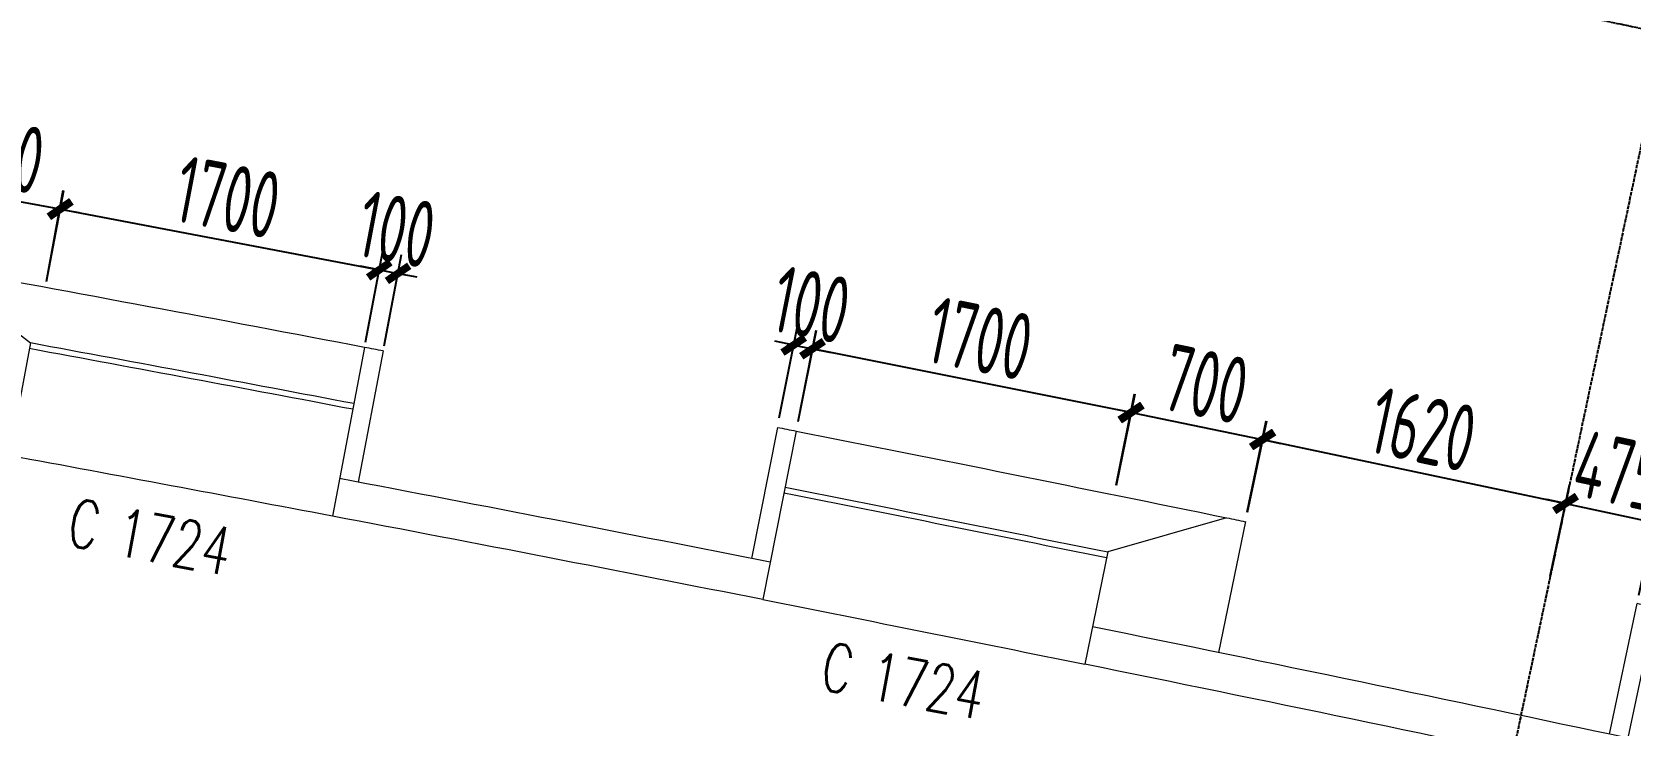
# Model space of a CAD drawing. Header units: millimetres. Extents: x 11677979 to 24947533, y -12764720 to -6308891.
# Drawn here: x 11836878 to 11845248, y -6381455 to -6377825 of the extents above; entities that cross this region are included whole.
import ezdxf
from ezdxf.enums import TextEntityAlignment as Align

# ---------------------------------------------------------------- set-up
doc = ezdxf.new("R2010")
doc.units = ezdxf.units.MM
doc.header["$LTSCALE"] = 10
for name, pattern in [('A2-RG-AXIS$0$CENTER', [2, 1.25, -0.25, 0.25, -0.25]), ('A2-RG-AXIS$0$DOTE', [2.42, 2, -0.2, 0.02, -0.2]), ('A2-RI-F4$0$A2-RG-AXIS$0$CENTER', [2, 1.25, -0.25, 0.25, -0.25]), ('A2-RI-F4$0$A2-RG-AXIS$0$DOTE', [2.42, 2, -0.2, 0.02, -0.2]), ('A2-RI-F4$0$DOT2', [0.125, 0, -0.125])]:
    doc.linetypes.add(name, pattern=pattern)
for name, color, linetype in [('A2-RB-F4$0$A-DIMS-100', 1, 'Continuous'), ('A2-RG-AXIS$0$A-GRID', 1, 'A2-RG-AXIS$0$CENTER'), ('A2-RI-F4$0$A-SYMB-DOOR', 4, 'Continuous'), ('A2-RI-F4$0$A2-RB-F4$0$A-DIMS-100', 1, 'Continuous'), ('A2-RI-F4$0$A2-RG-AXIS$0$A-GRID', 1, 'A2-RI-F4$0$A2-RG-AXIS$0$CENTER')]:
    doc.layers.add(name, color=color, linetype=linetype)
for name, color, linetype, lineweight in [('A2-RI-F4$0$A-FLOR-OTLN', 4, 'A2-RI-F4$0$DOT2', 5), ('A2-RI-F4$0$A-GLAZ', 140, 'Continuous', 5), ('A2-RI-F4$0$A-WALL', 7, 'Continuous', 5)]:
    doc.layers.add(name, color=color, linetype=linetype, lineweight=lineweight)
doc.styles.add('A2-RB-F4$0$XD2008', font='hzs.shx', dxfattribs={"width": 0.7, "bigfont": 'hztxt.shx'})
doc.styles.add('A2-RI-F4$0$A2-RB-F4$0$XD2008', font='hzs.shx', dxfattribs={"width": 0.7, "bigfont": 'hztxt.shx'})
doc.styles.add('A2-RI-F4$0$ECADI-TXT', font='simplex.shx', dxfattribs={"bigfont": 'hztxt.shx'})
doc.dimstyles.new('A2-RB-F4$0$XD100$0', dxfattribs={"dimscale": 100, "dimtxt": 3.5, "dimasz": 1, "dimexe": 1, "dimexo": 2, "dimgap": 0.5, "dimtad": 1, "dimdec": 0, "dimdsep": 46, "dimtxsty": 'A2-RB-F4$0$XD2008', "dimblk1": 'A2-RB-F4$0$_ArchTick', "dimblk2": 'A2-RB-F4$0$_ArchTick', "dimsah": 1, "dimcen": 2.5, "dimclrt": 4, "dimaunit": 1, "dimadec": 0, "dimazin": 0, "dimtfac": 1, "dimtdec": 0, "dimtix": 1, "dimtmove": 1, "dimatfit": 3, "dimfxl": 0, "dimtolj": 1, "dimtzin": 0, "dimarcsym": 0})
doc.dimstyles.new('A2-RI-F4$0$A2-RB-F4$0$XD100$0', dxfattribs={"dimscale": 100, "dimtxt": 3.5, "dimasz": 1, "dimexe": 1, "dimexo": 2, "dimgap": 0.5, "dimtad": 1, "dimdec": 0, "dimdsep": 46, "dimtxsty": 'A2-RI-F4$0$A2-RB-F4$0$XD2008', "dimblk1": 'A2-RI-F4$0$A2-RB-F4$0$_ArchTick', "dimblk2": 'A2-RI-F4$0$A2-RB-F4$0$_ArchTick', "dimsah": 1, "dimcen": 2.5, "dimclrt": 4, "dimaunit": 1, "dimadec": 0, "dimazin": 0, "dimtfac": 1, "dimtdec": 0, "dimtix": 1, "dimtmove": 1, "dimatfit": 3, "dimfxl": 0, "dimtolj": 1, "dimtzin": 0, "dimarcsym": 0})

# ---------------------------------------------------------------- blocks, each defined once
blk = doc.blocks.new('A2-RB-F4$0$_ArchTick')
at = {"color": 0, "linetype": 'ByBlock', "const_width": 0.4}
blk.add_lwpolyline([(-0.5, -0.5), (0.5, 0.5)], dxfattribs=at)
blk = doc.blocks.new('*D56')
at = {"layer": 'A2-RB-F4$0$A-DIMS-100', "color": 0, "lineweight": -2, "transparency": 16777216}
for p, q in [((11838625.1, -6379449.5), (11838715.9, -6378972.5)), ((11838723.4, -6379468.2), (11838814.2, -6378991.2)), ((11838697.2, -6379070.7), (11838599, -6379052)), ((11838697.2, -6379070.7), (11838795.5, -6379089.4)), ((11838795.5, -6379089.4), (11838893.7, -6379108.1))]:
    blk.add_line(p, q, dxfattribs=at)
at = {"layer": 'Defpoints', "color": 0, "transparency": 16777216}
for p in [(11838795.5, -6379089.4), (11838587.7, -6379646), (11838686, -6379664.7)]:
    blk.add_point(p, dxfattribs=at)
at = {"layer": 'A2-RB-F4$0$A-DIMS-100', "color": 0, "lineweight": -2, "transparency": 16777216, "xscale": 100, "yscale": 100, "zscale": 100}
for p, rotation in [((11838697.2, -6379070.7), 349.2248305600937), ((11838795.5, -6379089.4), 169.2248305600937)]:
    blk.add_blockref('A2-RB-F4$0$_ArchTick', p, dxfattribs=dict(at, rotation=rotation))
at = {"layer": 'A2-RB-F4$0$A-DIMS-100', "color": 4, "transparency": 16777216, "insert": (11838788.4, -6378859), "char_height": 350, "attachment_point": 5, "rotation": 349.22483, "style": 'A2-RB-F4$0$XD2008'}
blk.add_mtext('\\A1;100', dxfattribs=at)
blk = doc.blocks.new('*D57')
at = {"layer": 'A2-RB-F4$0$A-DIMS-100', "color": 0, "lineweight": -2, "transparency": 16777216}
for p, q in [((11840792.3, -6379845.7), (11840887.1, -6379366.6)), ((11840890.4, -6379865.1), (11840985.2, -6379386)), ((11840867.7, -6379464.7), (11840769.6, -6379445.3)), ((11840867.7, -6379464.7), (11840965.8, -6379484.1)), ((11840965.8, -6379484.1), (11841063.9, -6379503.5))]:
    blk.add_line(p, q, dxfattribs=at)
at = {"layer": 'Defpoints', "color": 0, "transparency": 16777216}
for p in [(11840965.8, -6379484.1), (11840753.5, -6380041.9), (11840851.6, -6380061.3)]:
    blk.add_point(p, dxfattribs=at)
at = {"layer": 'A2-RB-F4$0$A-DIMS-100', "color": 0, "lineweight": -2, "transparency": 16777216, "xscale": 100, "yscale": 100, "zscale": 100}
for p, rotation in [((11840867.7, -6379464.7), 348.8130634897365), ((11840965.8, -6379484.1), 168.8130634897364)]:
    blk.add_blockref('A2-RB-F4$0$_ArchTick', p, dxfattribs=dict(at, rotation=rotation))
at = {"layer": 'A2-RB-F4$0$A-DIMS-100', "color": 4, "transparency": 16777216, "insert": (11840960.4, -6379253.7), "char_height": 350, "attachment_point": 5, "rotation": 348.81306, "style": 'A2-RB-F4$0$XD2008'}
blk.add_mtext('\\A1;100', dxfattribs=at)
blk = doc.blocks.new('*D58')
at = {"layer": 'A2-RB-F4$0$A-DIMS-100', "color": 0, "lineweight": -2, "transparency": 16777216}
for p, q in [((11840890.4, -6379865.1), (11840986.3, -6379386.3)), ((11842633.1, -6379818.2), (11840966.7, -6379484.3)), ((11842556.8, -6380199), (11842652.8, -6379720.2))]:
    blk.add_line(p, q, dxfattribs=at)
at = {"layer": 'Defpoints', "color": 0, "transparency": 16777216}
for p in [(11840966.7, -6379484.3), (11840851.1, -6380061.2), (11842517.5, -6380395.1)]:
    blk.add_point(p, dxfattribs=at)
at = {"layer": 'A2-RB-F4$0$A-DIMS-100', "color": 0, "lineweight": -2, "transparency": 16777216, "xscale": 100, "yscale": 100, "zscale": 100}
for p, rotation in [((11840966.7, -6379484.3), 168.6699450954678), ((11842633.1, -6379818.2), 348.6699450954678)]:
    blk.add_blockref('A2-RB-F4$0$_ArchTick', p, dxfattribs=dict(at, rotation=rotation))
at = {"layer": 'A2-RB-F4$0$A-DIMS-100', "color": 4, "transparency": 16777216, "insert": (11841844.1, -6379430.7), "char_height": 350, "attachment_point": 5, "rotation": 348.66995, "style": 'A2-RB-F4$0$XD2008'}
blk.add_mtext('\\A1;1700', dxfattribs=at)
blk = doc.blocks.new('*D59')
at = {"layer": 'A2-RB-F4$0$A-DIMS-100', "color": 0, "lineweight": -2, "transparency": 16777216}
for p, q in [((11842557.8, -6380199.2), (11842656.1, -6379720.9)), ((11842636, -6379818.8), (11842538, -6379798.7)), ((11842636, -6379818.8), (11843321.6, -6379959.8)), ((11843243.4, -6380340.2), (11843341.8, -6379861.8)), ((11843321.6, -6379959.8), (11843419.6, -6379979.9))]:
    blk.add_line(p, q, dxfattribs=at)
at = {"layer": 'Defpoints', "color": 0, "transparency": 16777216}
for p in [(11843321.6, -6379959.8), (11842517.5, -6380395.1), (11843203.2, -6380536.1)]:
    blk.add_point(p, dxfattribs=at)
at = {"layer": 'A2-RB-F4$0$A-DIMS-100', "color": 0, "lineweight": -2, "transparency": 16777216, "xscale": 100, "yscale": 100, "zscale": 100}
for p, rotation in [((11842636, -6379818.8), 348.3834120756277), ((11843321.6, -6379959.8), 168.3834120756277)]:
    blk.add_blockref('A2-RB-F4$0$_ArchTick', p, dxfattribs=dict(at, rotation=rotation))
at = {"layer": 'A2-RB-F4$0$A-DIMS-100', "color": 4, "transparency": 16777216, "insert": (11843024.1, -6379668.9), "char_height": 350, "attachment_point": 5, "rotation": 348.38341, "style": 'A2-RB-F4$0$XD2008'}
blk.add_mtext('\\A1;700', dxfattribs=at)
blk = doc.blocks.new('*D60')
at = {"layer": 'A2-RB-F4$0$A-DIMS-100', "color": 0, "lineweight": -2, "transparency": 16777216}
for p, q in [((11843244.5, -6380340.4), (11843345.8, -6379861.7)), ((11843325.1, -6379959.5), (11844909.7, -6380294.6)), ((11844829.1, -6380675.5), (11844930.3, -6380196.7))]:
    blk.add_line(p, q, dxfattribs=at)
at = {"layer": 'Defpoints', "color": 0, "transparency": 16777216}
for p in [(11844909.7, -6380294.6), (11843203.2, -6380536.1), (11844787.8, -6380871.1)]:
    blk.add_point(p, dxfattribs=at)
at = {"layer": 'A2-RB-F4$0$A-DIMS-100', "color": 0, "lineweight": -2, "transparency": 16777216, "xscale": 100, "yscale": 100, "zscale": 100}
for p, rotation in [((11843325.1, -6379959.5), 168.0613404648423), ((11844909.7, -6380294.6), 348.0613404648423)]:
    blk.add_blockref('A2-RB-F4$0$_ArchTick', p, dxfattribs=dict(at, rotation=rotation))
at = {"layer": 'A2-RB-F4$0$A-DIMS-100', "color": 4, "transparency": 16777216, "insert": (11844163.9, -6379906.9), "char_height": 350, "attachment_point": 5, "rotation": 348.06134, "style": 'A2-RB-F4$0$XD2008'}
blk.add_mtext('\\A1;1620', dxfattribs=at)
blk = doc.blocks.new('*D61')
at = {"layer": 'A2-RB-F4$0$A-DIMS-100', "color": 0, "lineweight": -2, "transparency": 16777216}
for p, q in [((11844910.4, -6380294.7), (11844812.6, -6380273.9)), ((11844829.4, -6380675.5), (11844931.2, -6380196.9)), ((11844910.4, -6380294.7), (11845375, -6380393.6)), ((11845294, -6380774.3), (11845395.8, -6380295.8)), ((11845375, -6380393.6), (11845472.8, -6380414.4))]:
    blk.add_line(p, q, dxfattribs=at)
at = {"layer": 'Defpoints', "color": 0, "transparency": 16777216}
for p in [(11845375, -6380393.6), (11844787.8, -6380871.1), (11845252.4, -6380970)]:
    blk.add_point(p, dxfattribs=at)
at = {"layer": 'A2-RB-F4$0$A-DIMS-100', "color": 0, "lineweight": -2, "transparency": 16777216, "xscale": 100, "yscale": 100, "zscale": 100}
for p, rotation in [((11844910.4, -6380294.7), 347.9908477662416), ((11845375, -6380393.6), 167.9908477662416)]:
    blk.add_blockref('A2-RB-F4$0$_ArchTick', p, dxfattribs=dict(at, rotation=rotation))
at = {"layer": 'A2-RB-F4$0$A-DIMS-100', "color": 4, "transparency": 16777216, "insert": (11845189.5, -6380124.1), "char_height": 350, "attachment_point": 5, "rotation": 347.99085, "style": 'A2-RB-F4$0$XD2008'}
blk.add_mtext('\\A1;475', dxfattribs=at)
blk = doc.blocks.new('*D87')
at = {"layer": 'A2-RB-F4$0$A-DIMS-100', "color": 0, "lineweight": -2, "transparency": 16777216}
for p, q in [((11836266, -6379005.5), (11836353.6, -6378527.8)), ((11836335.5, -6378626.2), (11836237.2, -6378608.1)), ((11837024.4, -6378752.5), (11836335.5, -6378626.2)), ((11836954.8, -6379131.8), (11837042.4, -6378654.1)), ((11837024.4, -6378752.5), (11837122.8, -6378770.5))]:
    blk.add_line(p, q, dxfattribs=at)
at = {"layer": 'Defpoints', "color": 0, "transparency": 16777216}
for p in [(11836335.5, -6378626.2), (11836229.9, -6379202.2), (11836918.8, -6379328.6)]:
    blk.add_point(p, dxfattribs=at)
at = {"layer": 'A2-RB-F4$0$A-DIMS-100', "color": 0, "lineweight": -2, "transparency": 16777216, "xscale": 100, "yscale": 100, "zscale": 100}
for p, rotation in [((11836335.5, -6378626.2), 349.6082019600891), ((11837024.4, -6378752.5), 169.6082019600891)]:
    blk.add_blockref('A2-RB-F4$0$_ArchTick', p, dxfattribs=dict(at, rotation=rotation))
at = {"layer": 'A2-RB-F4$0$A-DIMS-100', "color": 4, "transparency": 16777216, "insert": (11836720.5, -6378468), "char_height": 350, "attachment_point": 5, "rotation": 349.6082, "style": 'A2-RB-F4$0$XD2008'}
blk.add_mtext('\\A1;700', dxfattribs=at)
blk = doc.blocks.new('*D88')
at = {"layer": 'A2-RB-F4$0$A-DIMS-100', "color": 0, "lineweight": -2, "transparency": 16777216}
for p, q in [((11836955.1, -6379131.9), (11837045.9, -6378654.8)), ((11837027.2, -6378753), (11838697.2, -6379070.7)), ((11838625.1, -6379449.5), (11838715.9, -6378972.5))]:
    blk.add_line(p, q, dxfattribs=at)
at = {"layer": 'Defpoints', "color": 0, "transparency": 16777216}
for p in [(11838697.2, -6379070.7), (11836917.8, -6379328.4), (11838587.7, -6379646)]:
    blk.add_point(p, dxfattribs=at)
at = {"layer": 'A2-RB-F4$0$A-DIMS-100', "color": 0, "lineweight": -2, "transparency": 16777216, "xscale": 100, "yscale": 100, "zscale": 100}
for p, rotation in [((11837027.2, -6378753), 169.2298747386948), ((11838697.2, -6379070.7), 349.2298747386948)]:
    blk.add_blockref('A2-RB-F4$0$_ArchTick', p, dxfattribs=dict(at, rotation=rotation))
at = {"layer": 'A2-RB-F4$0$A-DIMS-100', "color": 4, "transparency": 16777216, "insert": (11837904.2, -6378690.8), "char_height": 350, "attachment_point": 5, "rotation": 349.22987, "style": 'A2-RB-F4$0$XD2008'}
blk.add_mtext('\\A1;1700', dxfattribs=at)
blk = doc.blocks.new('A2-RG-AXIS')
at = {"layer": 'A2-RG-AXIS$0$A-GRID', "linetype": 'A2-RG-AXIS$0$DOTE'}
blk.add_line((11846048.1, -6374898.2), (11837754.6, -6414233.4), dxfattribs=at)
for radius in [323300, 316700, 313400]:
    blk.add_arc((11778730.7, -6694178.7), radius, 75.589285, 95.407644, dxfattribs=at)
blk = doc.blocks.new('A2-RI-F4$0$Bay 1')
at = {"layer": 'A2-RI-F4$0$A-FLOR-OTLN', "linetype": 'Continuous'}
for radius, end in [(320350, 93.622485), (319450, 93.519662)]:
    blk.add_arc((19611.4, -318847.5), radius, 93.211108, end, dxfattribs=at)
at = {"layer": 'A2-RI-F4$0$A-GLAZ'}
for radius in [320050, 320020]:
    blk.add_arc((19611.4, -318847.5), radius, 93.211108, 93.519662, dxfattribs=at)
at = {"layer": 'A2-RI-F4$0$A-WALL'}
for p, q in [((1766.8, 1005.2), (1806, 306.3)), ((1666.9, 999.6), (1717.4, 101)), ((-728.8, 856.2), (-684.6, 157.6)), ((-629, 862.5), (-36.8, 598.9)), ((-36.8, 598.9), (0, 0))]:
    blk.add_line(p, q, dxfattribs=at)
for start, end in [(93.193223, 93.211108), (93.622485, 93.64037)]:
    blk.add_arc((19611.4, -318847.5), 320350, start, end, dxfattribs=at)
blk = doc.blocks.new('A2-RI-F4$0$Bay 2')
at = {"layer": 'A2-RI-F4$0$A-FLOR-OTLN', "linetype": 'Continuous'}
for radius in [320350, 319450]:
    blk.add_arc((15603.1, -319068.7), radius, 92.388185, 92.799647, dxfattribs=at)
at = {"layer": 'A2-RI-F4$0$A-GLAZ'}
for radius in [320050, 320020]:
    blk.add_arc((15603.1, -319068.7), radius, 92.388185, 92.799647, dxfattribs=at)
at = {"layer": 'A2-RI-F4$0$A-WALL'}
for p, q in [((2354.1, 1007.2), (2383.3, 307.8)), ((2254.2, 1003), (2291.7, 103.8)), ((-109.6, 194.9), (-143.8, 894)), ((0, 0), (-44, 898.9))]:
    blk.add_line(p, q, dxfattribs=at)
for start, end in [(92.3703, 92.388185), (92.799647, 92.817532)]:
    blk.add_arc((15603.1, -319068.7), 320350, start, end, dxfattribs=at)
blk = doc.blocks.new('A2-RI-F4$0$A2-RB-F4$0$_ArchTick')
at = {"color": 0, "linetype": 'ByBlock', "const_width": 0.4}
blk.add_lwpolyline([(-0.5, -0.5), (0.5, 0.5)], dxfattribs=at)
blk = doc.blocks.new('*D581')
at = {"layer": 'A2-RI-F4$0$A2-RB-F4$0$A-DIMS-100', "color": 0, "lineweight": -2, "transparency": 16777216}
for p, q in [((11838625.1, -6379449.5), (11838715.9, -6378972.5)), ((11838723.4, -6379468.2), (11838814.2, -6378991.2)), ((11838697.2, -6379070.7), (11838599, -6379052)), ((11838697.2, -6379070.7), (11838795.5, -6379089.4)), ((11838795.5, -6379089.4), (11838893.7, -6379108.1))]:
    blk.add_line(p, q, dxfattribs=at)
at = {"layer": 'Defpoints', "color": 0, "transparency": 16777216}
for p in [(11838795.5, -6379089.4), (11838587.7, -6379646), (11838686, -6379664.7)]:
    blk.add_point(p, dxfattribs=at)
at = {"layer": 'A2-RI-F4$0$A2-RB-F4$0$A-DIMS-100', "color": 0, "lineweight": -2, "transparency": 16777216, "xscale": 100, "yscale": 100, "zscale": 100}
for p, rotation in [((11838697.2, -6379070.7), 349.2248305600937), ((11838795.5, -6379089.4), 169.2248305600937)]:
    blk.add_blockref('A2-RI-F4$0$A2-RB-F4$0$_ArchTick', p, dxfattribs=dict(at, rotation=rotation))
at = {"layer": 'A2-RI-F4$0$A2-RB-F4$0$A-DIMS-100', "color": 4, "transparency": 16777216, "insert": (11838788.4, -6378859), "char_height": 350, "attachment_point": 5, "rotation": 349.22483, "style": 'A2-RI-F4$0$A2-RB-F4$0$XD2008'}
blk.add_mtext('\\A1;100', dxfattribs=at)
blk = doc.blocks.new('*D582')
at = {"layer": 'A2-RI-F4$0$A2-RB-F4$0$A-DIMS-100', "color": 0, "lineweight": -2, "transparency": 16777216}
for p, q in [((11840792.3, -6379845.7), (11840887.1, -6379366.6)), ((11840890.4, -6379865.1), (11840985.2, -6379386)), ((11840867.7, -6379464.7), (11840769.6, -6379445.3)), ((11840867.7, -6379464.7), (11840965.8, -6379484.1)), ((11840965.8, -6379484.1), (11841063.9, -6379503.5))]:
    blk.add_line(p, q, dxfattribs=at)
at = {"layer": 'Defpoints', "color": 0, "transparency": 16777216}
for p in [(11840965.8, -6379484.1), (11840753.5, -6380041.9), (11840851.6, -6380061.3)]:
    blk.add_point(p, dxfattribs=at)
at = {"layer": 'A2-RI-F4$0$A2-RB-F4$0$A-DIMS-100', "color": 0, "lineweight": -2, "transparency": 16777216, "xscale": 100, "yscale": 100, "zscale": 100}
for p, rotation in [((11840867.7, -6379464.7), 348.8130634897365), ((11840965.8, -6379484.1), 168.8130634897364)]:
    blk.add_blockref('A2-RI-F4$0$A2-RB-F4$0$_ArchTick', p, dxfattribs=dict(at, rotation=rotation))
at = {"layer": 'A2-RI-F4$0$A2-RB-F4$0$A-DIMS-100', "color": 4, "transparency": 16777216, "insert": (11840960.4, -6379253.7), "char_height": 350, "attachment_point": 5, "rotation": 348.81306, "style": 'A2-RI-F4$0$A2-RB-F4$0$XD2008'}
blk.add_mtext('\\A1;100', dxfattribs=at)
blk = doc.blocks.new('*D583')
at = {"layer": 'A2-RI-F4$0$A2-RB-F4$0$A-DIMS-100', "color": 0, "lineweight": -2, "transparency": 16777216}
for p, q in [((11840890.4, -6379865.1), (11840986.3, -6379386.3)), ((11842633.1, -6379818.2), (11840966.7, -6379484.3)), ((11842556.8, -6380199), (11842652.8, -6379720.2))]:
    blk.add_line(p, q, dxfattribs=at)
at = {"layer": 'Defpoints', "color": 0, "transparency": 16777216}
for p in [(11840966.7, -6379484.3), (11840851.1, -6380061.2), (11842517.5, -6380395.1)]:
    blk.add_point(p, dxfattribs=at)
at = {"layer": 'A2-RI-F4$0$A2-RB-F4$0$A-DIMS-100', "color": 0, "lineweight": -2, "transparency": 16777216, "xscale": 100, "yscale": 100, "zscale": 100}
for p, rotation in [((11840966.7, -6379484.3), 168.6699450954678), ((11842633.1, -6379818.2), 348.6699450954678)]:
    blk.add_blockref('A2-RI-F4$0$A2-RB-F4$0$_ArchTick', p, dxfattribs=dict(at, rotation=rotation))
at = {"layer": 'A2-RI-F4$0$A2-RB-F4$0$A-DIMS-100', "color": 4, "transparency": 16777216, "insert": (11841844.1, -6379430.7), "char_height": 350, "attachment_point": 5, "rotation": 348.66995, "style": 'A2-RI-F4$0$A2-RB-F4$0$XD2008'}
blk.add_mtext('\\A1;1700', dxfattribs=at)
blk = doc.blocks.new('*D584')
at = {"layer": 'A2-RI-F4$0$A2-RB-F4$0$A-DIMS-100', "color": 0, "lineweight": -2, "transparency": 16777216}
for p, q in [((11842557.8, -6380199.2), (11842656.1, -6379720.9)), ((11842636, -6379818.8), (11842538, -6379798.7)), ((11842636, -6379818.8), (11843321.6, -6379959.8)), ((11843243.4, -6380340.2), (11843341.8, -6379861.8)), ((11843321.6, -6379959.8), (11843419.6, -6379979.9))]:
    blk.add_line(p, q, dxfattribs=at)
at = {"layer": 'Defpoints', "color": 0, "transparency": 16777216}
for p in [(11843321.6, -6379959.8), (11842517.5, -6380395.1), (11843203.2, -6380536.1)]:
    blk.add_point(p, dxfattribs=at)
at = {"layer": 'A2-RI-F4$0$A2-RB-F4$0$A-DIMS-100', "color": 0, "lineweight": -2, "transparency": 16777216, "xscale": 100, "yscale": 100, "zscale": 100}
for p, rotation in [((11842636, -6379818.8), 348.3834120756277), ((11843321.6, -6379959.8), 168.3834120756277)]:
    blk.add_blockref('A2-RI-F4$0$A2-RB-F4$0$_ArchTick', p, dxfattribs=dict(at, rotation=rotation))
at = {"layer": 'A2-RI-F4$0$A2-RB-F4$0$A-DIMS-100', "color": 4, "transparency": 16777216, "insert": (11843024.1, -6379668.9), "char_height": 350, "attachment_point": 5, "rotation": 348.38341, "style": 'A2-RI-F4$0$A2-RB-F4$0$XD2008'}
blk.add_mtext('\\A1;700', dxfattribs=at)
blk = doc.blocks.new('*D585')
at = {"layer": 'A2-RI-F4$0$A2-RB-F4$0$A-DIMS-100', "color": 0, "lineweight": -2, "transparency": 16777216}
for p, q in [((11843244.5, -6380340.4), (11843345.8, -6379861.7)), ((11843325.1, -6379959.5), (11844909.7, -6380294.6)), ((11844829.1, -6380675.5), (11844930.3, -6380196.7))]:
    blk.add_line(p, q, dxfattribs=at)
at = {"layer": 'Defpoints', "color": 0, "transparency": 16777216}
for p in [(11844909.7, -6380294.6), (11843203.2, -6380536.1), (11844787.8, -6380871.1)]:
    blk.add_point(p, dxfattribs=at)
at = {"layer": 'A2-RI-F4$0$A2-RB-F4$0$A-DIMS-100', "color": 0, "lineweight": -2, "transparency": 16777216, "xscale": 100, "yscale": 100, "zscale": 100}
for p, rotation in [((11843325.1, -6379959.5), 168.0613404648423), ((11844909.7, -6380294.6), 348.0613404648423)]:
    blk.add_blockref('A2-RI-F4$0$A2-RB-F4$0$_ArchTick', p, dxfattribs=dict(at, rotation=rotation))
at = {"layer": 'A2-RI-F4$0$A2-RB-F4$0$A-DIMS-100', "color": 4, "transparency": 16777216, "insert": (11844163.9, -6379906.9), "char_height": 350, "attachment_point": 5, "rotation": 348.06134, "style": 'A2-RI-F4$0$A2-RB-F4$0$XD2008'}
blk.add_mtext('\\A1;1620', dxfattribs=at)
blk = doc.blocks.new('*D586')
at = {"layer": 'A2-RI-F4$0$A2-RB-F4$0$A-DIMS-100', "color": 0, "lineweight": -2, "transparency": 16777216}
for p, q in [((11844910.4, -6380294.7), (11844812.6, -6380273.9)), ((11844829.4, -6380675.5), (11844931.2, -6380196.9)), ((11844910.4, -6380294.7), (11845375, -6380393.6)), ((11845294, -6380774.3), (11845395.8, -6380295.8)), ((11845375, -6380393.6), (11845472.8, -6380414.4))]:
    blk.add_line(p, q, dxfattribs=at)
at = {"layer": 'Defpoints', "color": 0, "transparency": 16777216}
for p in [(11845375, -6380393.6), (11844787.8, -6380871.1), (11845252.4, -6380970)]:
    blk.add_point(p, dxfattribs=at)
at = {"layer": 'A2-RI-F4$0$A2-RB-F4$0$A-DIMS-100', "color": 0, "lineweight": -2, "transparency": 16777216, "xscale": 100, "yscale": 100, "zscale": 100}
for p, rotation in [((11844910.4, -6380294.7), 347.9908477662416), ((11845375, -6380393.6), 167.9908477662416)]:
    blk.add_blockref('A2-RI-F4$0$A2-RB-F4$0$_ArchTick', p, dxfattribs=dict(at, rotation=rotation))
at = {"layer": 'A2-RI-F4$0$A2-RB-F4$0$A-DIMS-100', "color": 4, "transparency": 16777216, "insert": (11845189.5, -6380124.1), "char_height": 350, "attachment_point": 5, "rotation": 347.99085, "style": 'A2-RI-F4$0$A2-RB-F4$0$XD2008'}
blk.add_mtext('\\A1;475', dxfattribs=at)
blk = doc.blocks.new('*D612')
at = {"layer": 'A2-RI-F4$0$A2-RB-F4$0$A-DIMS-100', "color": 0, "lineweight": -2, "transparency": 16777216}
for p, q in [((11836266, -6379005.5), (11836353.6, -6378527.8)), ((11836335.5, -6378626.2), (11836237.2, -6378608.1)), ((11837024.4, -6378752.5), (11836335.5, -6378626.2)), ((11836954.8, -6379131.8), (11837042.4, -6378654.1)), ((11837024.4, -6378752.5), (11837122.8, -6378770.5))]:
    blk.add_line(p, q, dxfattribs=at)
at = {"layer": 'Defpoints', "color": 0, "transparency": 16777216}
for p in [(11836335.5, -6378626.2), (11836229.9, -6379202.2), (11836918.8, -6379328.6)]:
    blk.add_point(p, dxfattribs=at)
at = {"layer": 'A2-RI-F4$0$A2-RB-F4$0$A-DIMS-100', "color": 0, "lineweight": -2, "transparency": 16777216, "xscale": 100, "yscale": 100, "zscale": 100}
for p, rotation in [((11836335.5, -6378626.2), 349.6082019600891), ((11837024.4, -6378752.5), 169.6082019600891)]:
    blk.add_blockref('A2-RI-F4$0$A2-RB-F4$0$_ArchTick', p, dxfattribs=dict(at, rotation=rotation))
at = {"layer": 'A2-RI-F4$0$A2-RB-F4$0$A-DIMS-100', "color": 4, "transparency": 16777216, "insert": (11836720.5, -6378468), "char_height": 350, "attachment_point": 5, "rotation": 349.6082, "style": 'A2-RI-F4$0$A2-RB-F4$0$XD2008'}
blk.add_mtext('\\A1;700', dxfattribs=at)
blk = doc.blocks.new('*D613')
at = {"layer": 'A2-RI-F4$0$A2-RB-F4$0$A-DIMS-100', "color": 0, "lineweight": -2, "transparency": 16777216}
for p, q in [((11836955.1, -6379131.9), (11837045.9, -6378654.8)), ((11837027.2, -6378753), (11838697.2, -6379070.7)), ((11838625.1, -6379449.5), (11838715.9, -6378972.5))]:
    blk.add_line(p, q, dxfattribs=at)
at = {"layer": 'Defpoints', "color": 0, "transparency": 16777216}
for p in [(11838697.2, -6379070.7), (11836917.8, -6379328.4), (11838587.7, -6379646)]:
    blk.add_point(p, dxfattribs=at)
at = {"layer": 'A2-RI-F4$0$A2-RB-F4$0$A-DIMS-100', "color": 0, "lineweight": -2, "transparency": 16777216, "xscale": 100, "yscale": 100, "zscale": 100}
for p, rotation in [((11837027.2, -6378753), 169.2298747386948), ((11838697.2, -6379070.7), 349.2298747386948)]:
    blk.add_blockref('A2-RI-F4$0$A2-RB-F4$0$_ArchTick', p, dxfattribs=dict(at, rotation=rotation))
at = {"layer": 'A2-RI-F4$0$A2-RB-F4$0$A-DIMS-100', "color": 4, "transparency": 16777216, "insert": (11837904.2, -6378690.8), "char_height": 350, "attachment_point": 5, "rotation": 349.22987, "style": 'A2-RI-F4$0$A2-RB-F4$0$XD2008'}
blk.add_mtext('\\A1;1700', dxfattribs=at)
blk = doc.blocks.new('A2-RI-F4$0$A2-RG-AXIS')
at = {"layer": 'A2-RI-F4$0$A2-RG-AXIS$0$A-GRID', "linetype": 'A2-RI-F4$0$A2-RG-AXIS$0$DOTE'}
blk.add_line((11846048.1, -6374898.2), (11837754.6, -6414233.4), dxfattribs=at)
for radius in [323300, 316700, 313400]:
    blk.add_arc((11778730.7, -6694178.7), radius, 75.589285, 95.407644, dxfattribs=at)
blk = doc.blocks.new('A2-RI-F4$0$ECADI-TAG-DOOR')
blk = doc.blocks.new('A2-RB-F4')
at = {"layer": 'A2-RB-F4$0$A-DIMS-100'}
for p1, p2, distance, picture, middle in [((11836918.8, -6379328.6), (11836229.9, -6379202.2), -585.6, '*D87', (11836720.5, -6378468)), ((11836917.8, -6379328.4), (11838587.7, -6379646), 585.6, '*D88', (11837904.2, -6378690.8)), ((11838587.7, -6379646), (11838686, -6379664.7), 585.6, '*D56', (11838788.4, -6378859)), ((11840753.5, -6380041.9), (11840851.6, -6380061.3), 588.4, '*D57', (11840960.4, -6379253.7)), ((11842517.5, -6380395.1), (11840851.1, -6380061.2), -588.4, '*D58', (11841844.1, -6379430.7)), ((11842517.5, -6380395.1), (11843203.2, -6380536.1), 588.4, '*D59', (11843024.1, -6379668.9)), ((11843203.2, -6380536.1), (11844787.8, -6380871.1), 589.3, '*D60', (11844163.9, -6379906.9)), ((11844787.8, -6380871.1), (11845252.4, -6380970), 589.3, '*D61', (11845189.5, -6380124.1))]:
    dim = blk.add_aligned_dim(p1=p1, p2=p2, distance=distance, dimstyle='A2-RB-F4$0$XD100$0', dxfattribs=at)
    dim.commit()
    dim.dimension.update_dxf_attribs({"geometry": picture, "text_midpoint": middle})
blk = doc.blocks.new('A2-RI-F4$0$A2-RB-F4')
at = {"layer": 'A2-RI-F4$0$A2-RB-F4$0$A-DIMS-100'}
for p1, p2, distance, picture, middle in [((11836918.8, -6379328.6), (11836229.9, -6379202.2), -585.6, '*D612', (11836720.5, -6378468)), ((11836917.8, -6379328.4), (11838587.7, -6379646), 585.6, '*D613', (11837904.2, -6378690.8)), ((11838587.7, -6379646), (11838686, -6379664.7), 585.6, '*D581', (11838788.4, -6378859)), ((11840753.5, -6380041.9), (11840851.6, -6380061.3), 588.4, '*D582', (11840960.4, -6379253.7)), ((11842517.5, -6380395.1), (11840851.1, -6380061.2), -588.4, '*D583', (11841844.1, -6379430.7)), ((11842517.5, -6380395.1), (11843203.2, -6380536.1), 588.4, '*D584', (11843024.1, -6379668.9)), ((11843203.2, -6380536.1), (11844787.8, -6380871.1), 589.3, '*D585', (11844163.9, -6379906.9)), ((11844787.8, -6380871.1), (11845252.4, -6380970), 589.3, '*D586', (11845189.5, -6380124.1))]:
    dim = blk.add_aligned_dim(p1=p1, p2=p2, distance=distance, dimstyle='A2-RI-F4$0$A2-RB-F4$0$XD100$0', dxfattribs=at)
    dim.commit()
    dim.dimension.update_dxf_attribs({"geometry": picture, "text_midpoint": middle})
blk = doc.blocks.new('A2-RI-F4')
at = {"layer": 'A2-RI-F4$0$A-WALL'}
for radius, start, end in [(319650, 78.813343, 79.225189), (319450, 78.813343, 79.225189), (319650, 77.991183, 78.504789), (319450, 77.991183, 78.504789)]:
    blk.add_arc((11778730.7, -6694178.7), radius, start, end, dxfattribs=at)
for name in ['A2-RI-F4$0$A2-RG-AXIS', 'A2-RI-F4$0$A2-RB-F4']:
    blk.add_blockref(name, (0, 0))
at = {"layer": 'A2-RI-F4$0$A-SYMB-DOOR'}
ref = blk.add_blockref('A2-RI-F4$0$ECADI-TAG-DOOR', (11837300.6, -6381298.6, -333.3), dxfattribs=dict(at, xscale=99.99999999835092, yscale=99.99999999835092, zscale=99.99999999835092, rotation=349.4496295379386))
ref.add_attrib('门窗主编号1', 'C', dxfattribs={"height": 250, "rotation": 349.44963, "style": 'A2-RI-F4$0$ECADI-TXT', "width": 0.7}).set_placement((11837207.9, -6380540.4, -333.3), align=Align.RIGHT)
ref.add_attrib('门窗主编号2', '1724', (11837304.4, -6380562.6), dxfattribs={"height": 250, "rotation": 349.44963, "style": 'A2-RI-F4$0$ECADI-TXT', "width": 0.7})
ref = blk.add_blockref('A2-RI-F4$0$ECADI-TAG-DOOR', (11841245.8, -6382052.5, -333.3), dxfattribs=dict(at, xscale=99.99999999835092, yscale=99.99999999835092, zscale=99.99999999835092, rotation=349.4496295379386))
ref.add_attrib('门窗主编号1', 'C', dxfattribs={"height": 250, "rotation": 349.44963, "style": 'A2-RI-F4$0$ECADI-TXT', "width": 0.7}).set_placement((11841153.1, -6381294.3, -333.3), align=Align.RIGHT)
ref.add_attrib('门窗主编号2', '1724', (11841249.6, -6381316.6), dxfattribs={"height": 250, "rotation": 349.44963, "style": 'A2-RI-F4$0$ECADI-TXT', "width": 0.7})
at = {"layer": 'A2-RI-F4$0$A-WALL'}
for name, p, rotation in [('A2-RI-F4$0$Bay 1', (11836760.8, -6380043.9), 346.0137212841925), ('A2-RI-F4$0$Bay 2', (11845196.1, -6381719.9), 345.1911563545888)]:
    blk.add_blockref(name, p, dxfattribs=dict(at, rotation=rotation))
at = {"layer": 'A2-RI-F4$0$A-WALL', "xscale": -1, "rotation": 352.0241727661337}
blk.add_blockref('A2-RI-F4$0$Bay 1', (11842392.6, -6381136.6), dxfattribs=at)

msp = doc.modelspace()

# ---------------------------------------------------------------- block references
for name in ['A2-RI-F4', 'A2-RG-AXIS', 'A2-RB-F4']:
    msp.add_blockref(name, (0, 0))

doc.saveas('drawing.dxf')
